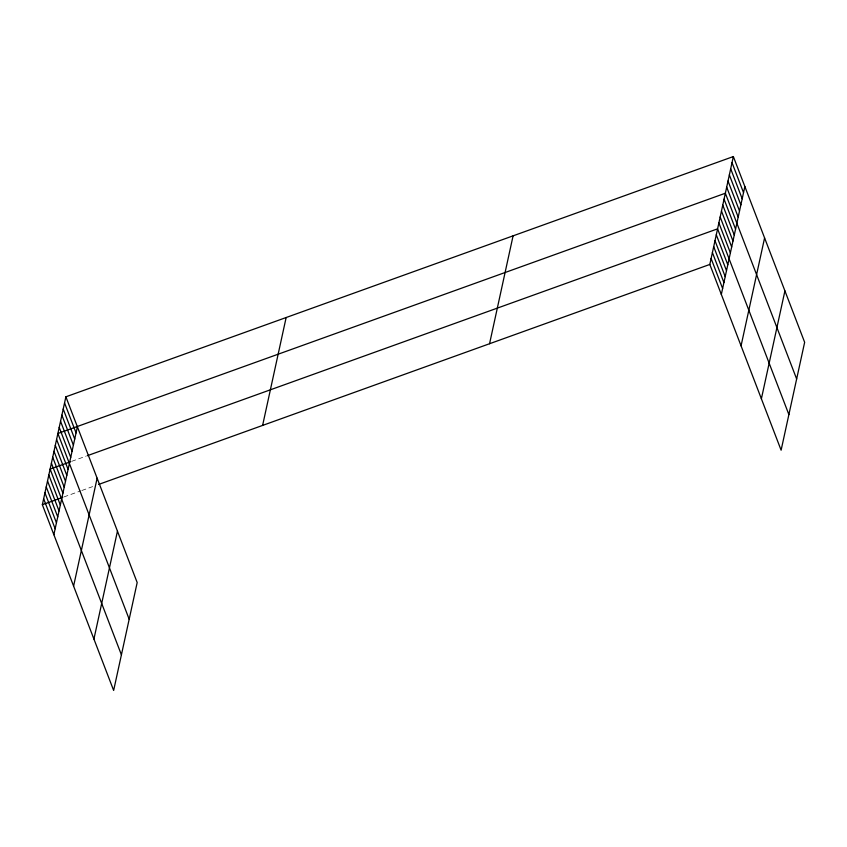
<?xml version="1.0" encoding="UTF-8"?>
<svg xmlns="http://www.w3.org/2000/svg" width="847" height="847" viewBox="0 0 847 847"><rect width="100%" height="100%" fill="white"/><g stroke="black" fill="none" stroke-linecap="round" stroke-linejoin="round"><path stroke-width="0.64" stroke-dasharray="4.24 3.18" d="M71.667 461.34L86.034 456.173M63.896 496.945L80.656 490.921M81.852 490.487L92.63 486.612"/><path stroke-width="1.27" d="M65.886 396.809L137.182 582.556L113.646 690.443L42.35 504.706L65.886 396.809L733.354 156.557L804.65 342.294L781.114 450.191L709.818 264.444L733.354 156.557M53.859 534.69L77.395 426.803M73.594 586.092L97.13 478.195M93.922 639.051L117.458 531.154M262.612 425.416L286.148 317.53M489.555 343.734L513.091 235.837M721.326 294.428L744.862 186.541M741.061 345.83L764.587 237.943M761.389 398.789L784.915 290.892M70.47 461.774L50.121 469.1L121.417 654.837M87.23 455.739L717.578 228.838L788.885 414.585M42.35 504.706L62.699 497.38M98.612 484.452L709.818 264.444M732.02 162.666L743.528 192.65M730.686 168.786L742.194 198.77M729.352 174.895L740.86 204.879M728.018 181.014L739.526 210.998M726.684 187.123L738.192 217.107M796.646 378.98L725.35 193.232L57.882 433.495L129.178 619.242M724.058 199.172L735.567 229.156M722.756 205.101L734.275 235.095M721.464 211.041L732.973 241.024M720.172 216.97L731.681 246.964M718.881 222.909L730.389 252.893M716.287 234.778L727.795 264.762M714.995 240.707L726.504 270.691M713.703 246.646L725.212 276.63M712.401 252.575L723.92 282.559M711.109 258.515L722.618 288.499M64.552 402.928L76.061 432.912M63.218 409.037L74.727 439.032M61.884 415.157L73.393 445.141M60.55 421.266L72.059 451.25M59.216 427.386L70.725 457.369M56.59 439.434L68.099 469.418M55.299 445.363L66.807 475.347M53.996 451.303L65.505 481.287M52.705 457.232L64.213 487.216M51.413 463.171L62.922 493.155M48.819 475.04L60.328 505.024M47.527 480.969L59.036 510.953M46.236 486.898L57.744 516.892M44.944 492.838L56.453 522.821M43.642 498.767L55.15 528.761"/></g></svg>
